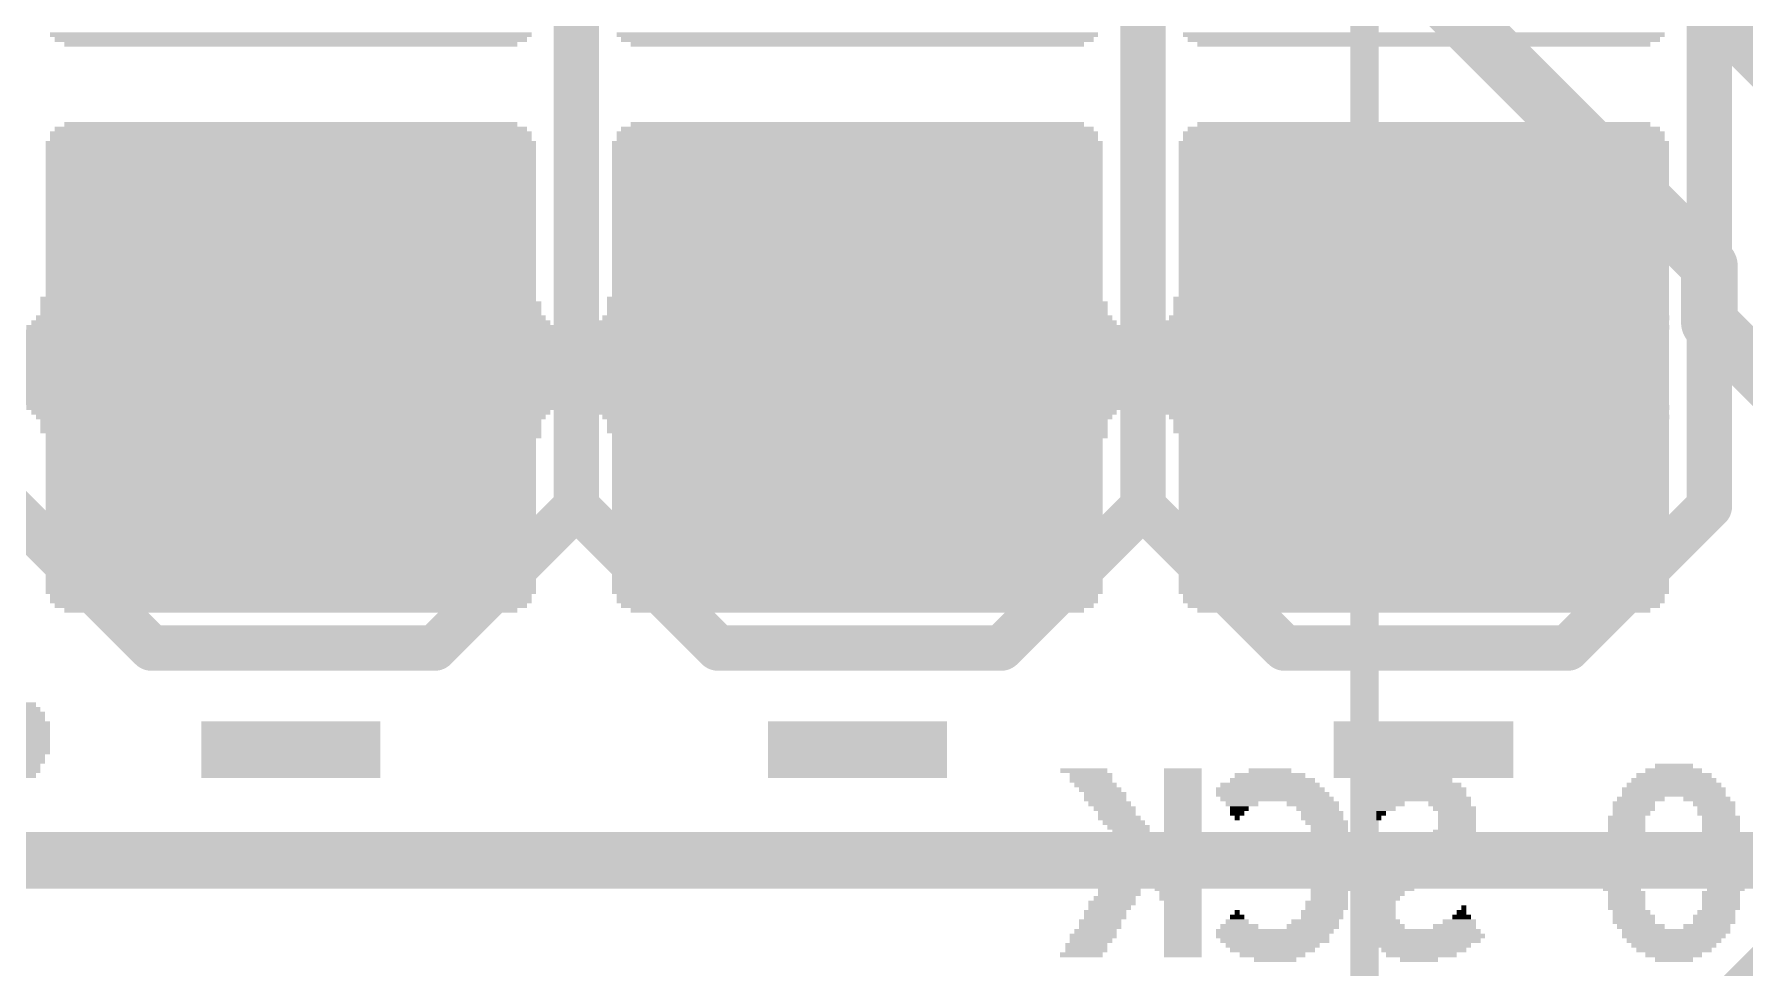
# Model space of a CAD drawing. Extents: x -0.1 to 50.9, y -0.1 to 23.
# Drawn here: x 28.05 to 35.72, y 7.46 to 11.64 of the extents above; entities that cross this region are included whole.
import ezdxf

# ---------------------------------------------------------------- set-up
doc = ezdxf.new("R2010")
doc.units = 0
for name, color, linetype in [('1', 12, 'CONTINUOUS'), ('16', 5, 'CONTINUOUS'), ('17', 110, 'CONTINUOUS'), ('200', 40, 'CONTINUOUS'), ('201', 6, 'CONTINUOUS'), ('21', 40, 'CONTINUOUS')]:
    doc.layers.add(name, color=color, linetype=linetype)

# ---------------------------------------------------------------- blocks, each defined once
blk = doc.blocks.new('ROUNDP')
at = {"const_width": 0.5}
blk.add_lwpolyline([(0, -0.25, 1), (0, 0.25, 1), (0, -0.25)], format="xyb", dxfattribs=at)
blk = doc.blocks.new('RECT')
blk.add_solid([(-0.5, -0.5), (0.5, -0.5), (-0.5, 0.5), (0.5, 0.5)])

msp = doc.modelspace()

# ---------------------------------------------------------------- linework, layer by layer
at = {"layer": '1', "const_width": 0.254}
for points in [[(35.56, 10.6045), (34.29, 11.8745)], [(35.4751, 11.8675), (36.2585, 11.0841)], [(35.56, 10.6045), (35.56, 10.3505)], [(35.56, 10.3505), (36.322, 9.5885)], [(38.227, 7.9375), (15.8115, 7.9375)]]:
    msp.add_lwpolyline(points, dxfattribs=at)
at = {"layer": '1', "const_width": 0.127}
for points in [[(35.6235, 10.6045, 1), (35.4965, 10.6045)], [(35.5151, 10.5596, 1), (35.6049, 10.6494)], [(35.6049, 10.3954, 1), (35.5151, 10.3056)], [(35.4965, 10.3505, 1), (35.6235, 10.3505)]]:
    msp.add_lwpolyline(points, format="xyb", dxfattribs=at)
at = {"layer": '16', "const_width": 0.254}
msp.add_lwpolyline([(37.719, 9.3345), (35.687, 7.3025)], dxfattribs=at)
at = {"layer": '21'}
for points, const_width in [([(34.013, 3.68), (34.013, 19.18)], 0.127), ([(30.48, 13.335), (30.48, 9.525)], 0.2032), ([(33.02, 13.335), (33.02, 9.525)], 0.2032), ([(35.56, 13.335), (35.56, 9.525)], 0.2032), ([(27.94, 9.525), (28.575, 8.89)], 0.2032), ([(29.845, 8.89), (30.48, 9.525)], 0.2032), ([(30.48, 9.525), (31.115, 8.89)], 0.2032), ([(32.385, 8.89), (33.02, 9.525)], 0.2032), ([(33.02, 9.525), (33.655, 8.89)], 0.2032), ([(34.925, 8.89), (35.56, 9.525)], 0.2032), ([(28.575, 8.89), (29.845, 8.89)], 0.2032), ([(31.115, 8.89), (32.385, 8.89)], 0.2032), ([(33.655, 8.89), (34.925, 8.89)], 0.2032)]:
    msp.add_lwpolyline(points, dxfattribs=dict(at, const_width=const_width))
at = {"layer": '21', "const_width": 0.1016}
for points in [[(30.5159, 9.5609, 1), (30.4441, 9.4891)], [(30.5159, 9.4891, 1), (30.4441, 9.5609)], [(33.0559, 9.5609, 1), (32.9841, 9.4891)], [(33.0559, 9.4891, 1), (32.9841, 9.5609)], [(35.5959, 9.4891, 1), (35.5241, 9.5609)], [(30.4292, 9.525, 1), (30.5308, 9.525)], [(32.9692, 9.525, 1), (33.0708, 9.525)], [(35.5092, 9.525, 1), (35.6108, 9.525)], [(28.575, 8.9408, 1), (28.575, 8.8392)], [(28.5391, 8.8541, 1), (28.6109, 8.9259)], [(29.8091, 8.9259, 1), (29.8809, 8.8541)], [(29.845, 8.8392, 1), (29.845, 8.9408)], [(31.115, 8.9408, 1), (31.115, 8.8392)], [(31.0791, 8.8541, 1), (31.1509, 8.9259)], [(32.3491, 8.9259, 1), (32.4209, 8.8541)], [(32.385, 8.8392, 1), (32.385, 8.9408)], [(33.655, 8.9408, 1), (33.655, 8.8392)], [(33.6191, 8.8541, 1), (33.6909, 8.9259)], [(34.8891, 8.9259, 1), (34.9609, 8.8541)], [(34.925, 8.8392, 1), (34.925, 8.9408)]]:
    msp.add_lwpolyline(points, format="xyb", dxfattribs=at)

# ---------------------------------------------------------------- block references
at = {"layer": '17', "xscale": 1.6764, "yscale": 1.6764}
for p in [(29.21, 10.16), (29.21, 10.16), (31.75, 10.16), (31.75, 10.16), (34.29, 10.16), (34.29, 10.16)]:
    msp.add_blockref('ROUNDP', p, dxfattribs=at)
at = {"layer": '200'}
for p, xscale, yscale in [((29.1998, 11.6417), 2.159, 0.0211), ((29.1998, 11.6205), 2.1184, 0.0213), ((29.1998, 11.5993), 2.032, 0.0211), ((31.7398, 11.6417), 2.159, 0.0211), ((31.7398, 11.6205), 2.1184, 0.0213), ((31.7398, 11.5993), 2.032, 0.0211), ((34.2798, 11.6417), 2.159, 0.0211), ((34.2798, 11.6205), 2.1184, 0.0213), ((34.2798, 11.5993), 2.032, 0.0211), ((29.1998, 11.1972), 2.159, 0.0211), ((29.1998, 11.2183), 2.1184, 0.0211), ((29.1998, 11.2395), 2.032, 0.0213), ((31.7398, 11.1972), 2.159, 0.0211), ((31.7398, 11.2183), 2.1184, 0.0211), ((31.7398, 11.2395), 2.032, 0.0213), ((34.2798, 11.1972), 2.159, 0.0211), ((34.2798, 11.2183), 2.1184, 0.0211), ((34.2798, 11.2395), 2.032, 0.0213), ((29.1998, 11.1548), 2.1996, 0.0211), ((29.1998, 11.1337), 2.1996, 0.0211), ((29.1998, 11.1125), 2.1996, 0.0213), ((29.1998, 11.176), 2.159, 0.0213), ((31.7398, 11.1548), 2.1996, 0.0211), ((31.7398, 11.1337), 2.1996, 0.0211), ((31.7398, 11.1125), 2.1996, 0.0213), ((31.7398, 11.176), 2.159, 0.0213), ((34.2798, 11.1548), 2.1996, 0.0211), ((34.2798, 11.1337), 2.1996, 0.0211), ((34.2798, 11.1125), 2.1996, 0.0213), ((34.2798, 11.176), 2.159, 0.0213), ((29.1998, 11.0913), 2.1996, 0.0211), ((29.1998, 11.0702), 2.1996, 0.0211), ((29.1998, 11.049), 2.1996, 0.0213), ((31.7398, 11.0913), 2.1996, 0.0211), ((31.7398, 11.0702), 2.1996, 0.0211), ((31.7398, 11.049), 2.1996, 0.0213), ((34.2798, 11.0913), 2.1996, 0.0211), ((34.2798, 11.0702), 2.1996, 0.0211), ((34.2798, 11.049), 2.1996, 0.0213), ((29.1998, 11.0278), 2.1996, 0.0211), ((29.1998, 11.0067), 2.1996, 0.0211), ((29.1998, 10.9855), 2.1996, 0.0213), ((29.1998, 10.9643), 2.1996, 0.0211), ((31.7398, 11.0278), 2.1996, 0.0211), ((31.7398, 11.0067), 2.1996, 0.0211), ((31.7398, 10.9855), 2.1996, 0.0213), ((31.7398, 10.9643), 2.1996, 0.0211), ((34.2798, 11.0278), 2.1996, 0.0211), ((34.2798, 11.0067), 2.1996, 0.0211), ((34.2798, 10.9855), 2.1996, 0.0213), ((34.2798, 10.9643), 2.1996, 0.0211), ((29.1998, 10.9432), 2.1996, 0.0211), ((29.1998, 10.922), 2.1996, 0.0213), ((29.1998, 10.9008), 2.1996, 0.0211), ((31.7398, 10.9432), 2.1996, 0.0211), ((31.7398, 10.922), 2.1996, 0.0213), ((31.7398, 10.9008), 2.1996, 0.0211), ((34.2798, 10.9432), 2.1996, 0.0211), ((34.2798, 10.922), 2.1996, 0.0213), ((34.2798, 10.9008), 2.1996, 0.0211), ((29.1998, 10.8797), 2.1996, 0.0211), ((29.1998, 10.8585), 2.1996, 0.0213), ((29.1998, 10.8373), 2.1996, 0.0211), ((29.1998, 10.8162), 2.1996, 0.0211), ((31.7398, 10.8797), 2.1996, 0.0211), ((31.7398, 10.8585), 2.1996, 0.0213), ((31.7398, 10.8373), 2.1996, 0.0211), ((31.7398, 10.8162), 2.1996, 0.0211), ((34.2798, 10.8797), 2.1996, 0.0211), ((34.2798, 10.8585), 2.1996, 0.0213), ((34.2798, 10.8373), 2.1996, 0.0211), ((34.2798, 10.8162), 2.1996, 0.0211), ((29.1998, 10.795), 2.1996, 0.0213), ((29.1998, 10.7738), 2.1996, 0.0211), ((29.1998, 10.7527), 2.1996, 0.0211), ((29.1998, 10.7315), 2.1996, 0.0213), ((31.7398, 10.795), 2.1996, 0.0213), ((31.7398, 10.7738), 2.1996, 0.0211), ((31.7398, 10.7527), 2.1996, 0.0211), ((31.7398, 10.7315), 2.1996, 0.0213), ((34.2798, 10.795), 2.1996, 0.0213), ((34.2798, 10.7738), 2.1996, 0.0211), ((34.2798, 10.7527), 2.1996, 0.0211), ((34.2798, 10.7315), 2.1996, 0.0213), ((29.1998, 10.7103), 2.1996, 0.0211), ((29.1998, 10.6892), 2.1996, 0.0211), ((29.1998, 10.668), 2.1996, 0.0213), ((31.7398, 10.7103), 2.1996, 0.0211), ((31.7398, 10.6892), 2.1996, 0.0211), ((31.7398, 10.668), 2.1996, 0.0213), ((34.2798, 10.7103), 2.1996, 0.0211), ((34.2798, 10.6892), 2.1996, 0.0211), ((34.2798, 10.668), 2.1996, 0.0213), ((29.1998, 10.6468), 2.1996, 0.0211), ((29.1998, 10.6257), 2.1996, 0.0211), ((29.1998, 10.6045), 2.1996, 0.0213), ((29.1998, 10.5833), 2.1996, 0.0211), ((31.7398, 10.6468), 2.1996, 0.0211), ((31.7398, 10.6257), 2.1996, 0.0211), ((31.7398, 10.6045), 2.1996, 0.0213), ((31.7398, 10.5833), 2.1996, 0.0211), ((34.2798, 10.6468), 2.1996, 0.0211), ((34.2798, 10.6257), 2.1996, 0.0211), ((34.2798, 10.6045), 2.1996, 0.0213), ((34.2798, 10.5833), 2.1996, 0.0211), ((29.1998, 10.5622), 2.1996, 0.0211), ((29.1998, 10.541), 2.1996, 0.0213), ((29.1998, 10.5198), 2.1996, 0.0211), ((29.1998, 10.4987), 2.1996, 0.0211), ((31.7398, 10.5622), 2.1996, 0.0211), ((31.7398, 10.541), 2.1996, 0.0213), ((31.7398, 10.5198), 2.1996, 0.0211), ((31.7398, 10.4987), 2.1996, 0.0211), ((34.2798, 10.5622), 2.1996, 0.0211), ((34.2798, 10.541), 2.1996, 0.0213), ((34.2798, 10.5198), 2.1996, 0.0211), ((34.2798, 10.4987), 2.1996, 0.0211), ((29.1998, 10.4352), 2.2454, 0.0211), ((29.1884, 10.4563), 2.2225, 0.0211), ((29.1998, 10.4775), 2.1996, 0.0213), ((31.7398, 10.4352), 2.2454, 0.0211), ((31.7284, 10.4563), 2.2225, 0.0211), ((31.7398, 10.4775), 2.1996, 0.0213), ((34.2684, 10.4563), 2.2225, 0.0211), ((34.2684, 10.4352), 2.2225, 0.0211), ((34.2798, 10.4775), 2.1996, 0.0213), ((29.1998, 10.3505), 2.3266, 0.0213), ((29.1998, 10.3717), 2.286, 0.0211), ((29.1998, 10.414), 2.2454, 0.0213), ((29.1998, 10.3928), 2.2454, 0.0211), ((31.7398, 10.3505), 2.3266, 0.0213), ((31.7398, 10.3717), 2.286, 0.0211), ((31.7398, 10.414), 2.2454, 0.0213), ((31.7398, 10.3928), 2.2454, 0.0211), ((34.2481, 10.3505), 2.2631, 0.0213), ((34.2583, 10.3717), 2.2428, 0.0211), ((34.2684, 10.414), 2.2225, 0.0213), ((34.2684, 10.3928), 2.2225, 0.0211), ((25.3898, 10.287), 19.9796, 0.0213), ((29.1998, 10.3082), 2.4536, 0.0211), ((29.1998, 10.3293), 2.3724, 0.0211), ((31.7398, 10.3082), 2.4536, 0.0211), ((31.7398, 10.3293), 2.3724, 0.0211), ((34.2163, 10.3082), 2.3266, 0.0211), ((34.2367, 10.3293), 2.286, 0.0211), ((25.3898, 10.2658), 19.9796, 0.0211), ((25.3898, 10.2447), 19.9796, 0.0211), ((25.3898, 10.2235), 19.9796, 0.0213), ((25.3898, 10.2023), 19.9796, 0.0211), ((25.3898, 10.1812), 19.9796, 0.0211), ((25.3898, 10.16), 19.9796, 0.0213), ((25.3898, 10.1388), 19.9796, 0.0211), ((25.3898, 10.1177), 19.9796, 0.0211), ((25.3898, 10.0965), 19.9796, 0.0213), ((25.3898, 10.0753), 19.9796, 0.0211), ((25.3898, 10.0542), 19.9796, 0.0211), ((25.3898, 10.033), 19.9796, 0.0213), ((25.3898, 10.0118), 19.9796, 0.0211), ((29.1998, 9.9907), 2.4536, 0.0211), ((29.1998, 9.9695), 2.3724, 0.0213), ((31.7398, 9.9907), 2.4536, 0.0211), ((31.7398, 9.9695), 2.3724, 0.0213), ((34.2163, 9.9907), 2.3266, 0.0211), ((34.2367, 9.9695), 2.286, 0.0213), ((29.1998, 9.9483), 2.3266, 0.0211), ((29.1998, 9.9272), 2.286, 0.0211), ((29.1998, 9.906), 2.2454, 0.0213), ((29.1998, 9.8848), 2.2454, 0.0211), ((31.7398, 9.9483), 2.3266, 0.0211), ((31.7398, 9.9272), 2.286, 0.0211), ((31.7398, 9.906), 2.2454, 0.0213), ((31.7398, 9.8848), 2.2454, 0.0211), ((34.2481, 9.9483), 2.2631, 0.0211), ((34.2583, 9.9272), 2.2428, 0.0211), ((34.2684, 9.906), 2.2225, 0.0213), ((34.2684, 9.8848), 2.2225, 0.0211), ((29.1998, 9.8637), 2.2454, 0.0211), ((29.1998, 9.8213), 2.1996, 0.0211), ((29.2113, 9.8425), 2.2225, 0.0213), ((31.7398, 9.8637), 2.2454, 0.0211), ((31.7398, 9.8213), 2.1996, 0.0211), ((31.7513, 9.8425), 2.2225, 0.0213), ((34.2684, 9.8637), 2.2225, 0.0211), ((34.2798, 9.8425), 2.1996, 0.0213), ((34.2798, 9.8213), 2.1996, 0.0211), ((29.1998, 9.8002), 2.1996, 0.0211), ((29.1998, 9.779), 2.1996, 0.0213), ((29.1998, 9.7578), 2.1996, 0.0211), ((29.1998, 9.7367), 2.1996, 0.0211), ((31.7398, 9.8002), 2.1996, 0.0211), ((31.7398, 9.779), 2.1996, 0.0213), ((31.7398, 9.7578), 2.1996, 0.0211), ((31.7398, 9.7367), 2.1996, 0.0211), ((34.2798, 9.8002), 2.1996, 0.0211), ((34.2798, 9.779), 2.1996, 0.0213), ((34.2798, 9.7578), 2.1996, 0.0211), ((34.2798, 9.7367), 2.1996, 0.0211), ((29.1998, 9.7155), 2.1996, 0.0213), ((29.1998, 9.6943), 2.1996, 0.0211), ((29.1998, 9.6732), 2.1996, 0.0211), ((31.7398, 9.7155), 2.1996, 0.0213), ((31.7398, 9.6943), 2.1996, 0.0211), ((31.7398, 9.6732), 2.1996, 0.0211), ((34.2798, 9.7155), 2.1996, 0.0213), ((34.2798, 9.6943), 2.1996, 0.0211), ((34.2798, 9.6732), 2.1996, 0.0211), ((29.1998, 9.652), 2.1996, 0.0213), ((29.1998, 9.6308), 2.1996, 0.0211), ((29.1998, 9.6097), 2.1996, 0.0211), ((29.1998, 9.5885), 2.1996, 0.0213), ((31.7398, 9.652), 2.1996, 0.0213), ((31.7398, 9.6308), 2.1996, 0.0211), ((31.7398, 9.6097), 2.1996, 0.0211), ((31.7398, 9.5885), 2.1996, 0.0213), ((34.2798, 9.652), 2.1996, 0.0213), ((34.2798, 9.6308), 2.1996, 0.0211), ((34.2798, 9.6097), 2.1996, 0.0211), ((34.2798, 9.5885), 2.1996, 0.0213), ((29.1998, 9.5673), 2.1996, 0.0211), ((29.1998, 9.5462), 2.1996, 0.0211), ((29.1998, 9.525), 2.1996, 0.0213), ((29.1998, 9.5038), 2.1996, 0.0211), ((31.7398, 9.5673), 2.1996, 0.0211), ((31.7398, 9.5462), 2.1996, 0.0211), ((31.7398, 9.525), 2.1996, 0.0213), ((31.7398, 9.5038), 2.1996, 0.0211), ((34.2798, 9.5673), 2.1996, 0.0211), ((34.2798, 9.5462), 2.1996, 0.0211), ((34.2798, 9.525), 2.1996, 0.0213), ((34.2798, 9.5038), 2.1996, 0.0211), ((29.1998, 9.4827), 2.1996, 0.0211), ((29.1998, 9.4615), 2.1996, 0.0213), ((29.1998, 9.4403), 2.1996, 0.0211), ((31.7398, 9.4827), 2.1996, 0.0211), ((31.7398, 9.4615), 2.1996, 0.0213), ((31.7398, 9.4403), 2.1996, 0.0211), ((34.2798, 9.4827), 2.1996, 0.0211), ((34.2798, 9.4615), 2.1996, 0.0213), ((34.2798, 9.4403), 2.1996, 0.0211), ((29.1998, 9.4192), 2.1996, 0.0211), ((29.1998, 9.398), 2.1996, 0.0213), ((29.1998, 9.3768), 2.1996, 0.0211), ((29.1998, 9.3557), 2.1996, 0.0211), ((31.7398, 9.4192), 2.1996, 0.0211), ((31.7398, 9.398), 2.1996, 0.0213), ((31.7398, 9.3768), 2.1996, 0.0211), ((31.7398, 9.3557), 2.1996, 0.0211), ((34.2798, 9.4192), 2.1996, 0.0211), ((34.2798, 9.398), 2.1996, 0.0213), ((34.2798, 9.3768), 2.1996, 0.0211), ((34.2798, 9.3557), 2.1996, 0.0211), ((29.1998, 9.3345), 2.1996, 0.0213), ((29.1998, 9.3133), 2.1996, 0.0211), ((29.1998, 9.2922), 2.1996, 0.0211), ((29.1998, 9.271), 2.1996, 0.0213), ((31.7398, 9.3345), 2.1996, 0.0213), ((31.7398, 9.3133), 2.1996, 0.0211), ((31.7398, 9.2922), 2.1996, 0.0211), ((31.7398, 9.271), 2.1996, 0.0213), ((34.2798, 9.3345), 2.1996, 0.0213), ((34.2798, 9.3133), 2.1996, 0.0211), ((34.2798, 9.2922), 2.1996, 0.0211), ((34.2798, 9.271), 2.1996, 0.0213), ((29.1998, 9.2498), 2.1996, 0.0211), ((29.1998, 9.2287), 2.1996, 0.0211), ((29.1998, 9.2075), 2.1996, 0.0213), ((31.7398, 9.2498), 2.1996, 0.0211), ((31.7398, 9.2287), 2.1996, 0.0211), ((31.7398, 9.2075), 2.1996, 0.0213), ((34.2798, 9.2498), 2.1996, 0.0211), ((34.2798, 9.2287), 2.1996, 0.0211), ((34.2798, 9.2075), 2.1996, 0.0213), ((29.1998, 9.1863), 2.1996, 0.0211), ((29.1998, 9.1652), 2.1996, 0.0211), ((29.1998, 9.144), 2.1996, 0.0213), ((29.1998, 9.1228), 2.159, 0.0211), ((31.7398, 9.1863), 2.1996, 0.0211), ((31.7398, 9.1652), 2.1996, 0.0211), ((31.7398, 9.144), 2.1996, 0.0213), ((31.7398, 9.1228), 2.159, 0.0211), ((34.2798, 9.1863), 2.1996, 0.0211), ((34.2798, 9.1652), 2.1996, 0.0211), ((34.2798, 9.144), 2.1996, 0.0213), ((34.2798, 9.1228), 2.159, 0.0211), ((29.1998, 9.1017), 2.159, 0.0211), ((29.1998, 9.0805), 2.1184, 0.0213), ((29.1998, 9.0593), 2.032, 0.0211), ((31.7398, 9.1017), 2.159, 0.0211), ((31.7398, 9.0805), 2.1184, 0.0213), ((31.7398, 9.0593), 2.032, 0.0211), ((34.2798, 9.1017), 2.159, 0.0211), ((34.2798, 9.0805), 2.1184, 0.0213), ((34.2798, 9.0593), 2.032, 0.0211), ((29.1998, 8.5513), 0.8026, 0.0211), ((29.1998, 8.5302), 0.8026, 0.0211), ((29.1998, 8.509), 0.8026, 0.0213), ((31.7398, 8.5513), 0.8026, 0.0211), ((31.7398, 8.5302), 0.8026, 0.0211), ((31.7398, 8.509), 0.8026, 0.0213), ((34.2786, 8.5513), 0.8052, 0.0211), ((34.2786, 8.5302), 0.8052, 0.0211), ((34.2786, 8.509), 0.8052, 0.0213), ((29.1998, 8.4878), 0.8026, 0.0211), ((29.1998, 8.4667), 0.8026, 0.0211), ((29.1998, 8.4455), 0.8026, 0.0213), ((31.7398, 8.4878), 0.8026, 0.0211), ((31.7398, 8.4667), 0.8026, 0.0211), ((31.7398, 8.4455), 0.8026, 0.0213), ((34.2786, 8.4878), 0.8052, 0.0211), ((34.2786, 8.4667), 0.8052, 0.0211), ((34.2786, 8.4455), 0.8052, 0.0213), ((29.1998, 8.4243), 0.8026, 0.0211), ((29.1998, 8.4032), 0.8026, 0.0211), ((29.1998, 8.382), 0.8026, 0.0213), ((29.1998, 8.3608), 0.8026, 0.0211), ((31.7398, 8.4243), 0.8026, 0.0211), ((31.7398, 8.4032), 0.8026, 0.0211), ((31.7398, 8.382), 0.8026, 0.0213), ((31.7398, 8.3608), 0.8026, 0.0211), ((34.2786, 8.4243), 0.8052, 0.0211), ((34.2786, 8.4032), 0.8052, 0.0211), ((34.2786, 8.382), 0.8052, 0.0213), ((34.2786, 8.3608), 0.8052, 0.0211), ((29.1998, 8.3397), 0.8026, 0.0211), ((29.1998, 8.3185), 0.8026, 0.0213), ((31.7398, 8.3397), 0.8026, 0.0211), ((31.7398, 8.3185), 0.8026, 0.0213), ((34.2786, 8.3397), 0.8052, 0.0211), ((34.2786, 8.3185), 0.8052, 0.0213)]:
    msp.add_blockref('RECT', p, dxfattribs=dict(at, xscale=xscale, yscale=yscale))
at = {"layer": '201', "rotation": 180}
for p, xscale, yscale in [((27.3253, 8.5937), 1.5443, 0.0211), ((27.3469, 8.6148), 1.4605, 0.0211), ((27.3685, 8.636), 1.3767, 0.0213), ((27.2631, 8.509), 1.7145, 0.0213), ((27.2834, 8.5302), 1.6739, 0.0211), ((27.2948, 8.5513), 1.651, 0.0211), ((27.3037, 8.5725), 1.5875, 0.0213), ((27.2199, 8.4455), 1.8009, 0.0213), ((27.2313, 8.4667), 1.778, 0.0211), ((27.2517, 8.4878), 1.7374, 0.0211), ((27.1767, 8.382), 1.8415, 0.0213), ((27.1666, 8.3608), 1.8212, 0.0211), ((27.1882, 8.4032), 1.8186, 0.0211), ((27.2097, 8.4243), 1.8212, 0.0211), ((35.4013, 8.3608), 0.1702, 0.0211), ((26.4693, 8.3185), 3.175, 0.0213), ((27.1564, 8.3397), 1.8415, 0.0211), ((32.7546, 8.3397), 0.2108, 0.0211), ((32.7876, 8.3185), 0.1905, 0.0213), ((32.7876, 8.2973), 0.1905, 0.0211), ((32.8079, 8.2762), 0.1905, 0.0211), ((33.1991, 8.3397), 0.1702, 0.0211), ((33.1991, 8.3185), 0.1702, 0.0213), ((33.1991, 8.2973), 0.1702, 0.0211), ((33.1991, 8.2762), 0.1702, 0.0211), ((33.5902, 8.2762), 0.4445, 0.0211), ((33.6017, 8.2973), 0.381, 0.0211), ((33.5902, 8.3185), 0.3175, 0.0213), ((33.5902, 8.3397), 0.1905, 0.0211), ((34.2367, 8.2762), 0.4216, 0.0211), ((34.2265, 8.2973), 0.3607, 0.0211), ((34.2379, 8.3185), 0.2972, 0.0213), ((34.2367, 8.3397), 0.1676, 0.0211), ((35.4013, 8.2762), 0.4242, 0.0211), ((35.4, 8.2973), 0.381, 0.0211), ((35.4013, 8.3185), 0.3378, 0.0213), ((35.4, 8.3397), 0.254, 0.0211), ((32.8282, 8.255), 0.1905, 0.0213), ((32.8511, 8.2338), 0.1905, 0.0211), ((32.8511, 8.2127), 0.1905, 0.0211), ((33.1991, 8.255), 0.1702, 0.0213), ((33.1991, 8.2338), 0.1702, 0.0211), ((33.1991, 8.2127), 0.1702, 0.0211), ((33.5915, 8.255), 0.4877, 0.0213), ((33.6017, 8.2338), 0.508, 0.0211), ((33.622, 8.2127), 0.508, 0.0211), ((34.2265, 8.255), 0.4877, 0.0213), ((34.2367, 8.2338), 0.4674, 0.0211), ((34.2583, 8.2127), 0.4648, 0.0211), ((35.2527, 8.2127), 0.2134, 0.0211), ((35.4013, 8.255), 0.4648, 0.0213), ((35.4013, 8.2338), 0.4648, 0.0211), ((35.5486, 8.2127), 0.2108, 0.0211), ((32.8714, 8.1915), 0.1905, 0.0213), ((32.893, 8.1703), 0.188, 0.0211), ((32.9032, 8.1492), 0.1676, 0.0211), ((32.9146, 8.128), 0.1905, 0.0213), ((33.1991, 8.1915), 0.1702, 0.0213), ((33.1991, 8.1703), 0.1702, 0.0211), ((33.1991, 8.1492), 0.1702, 0.0211), ((33.1991, 8.128), 0.1702, 0.0213), ((33.4645, 8.1915), 0.1473, 0.0213), ((33.4429, 8.1492), 0.0635, 0.0211), ((33.4531, 8.1703), 0.0838, 0.0211), ((33.4429, 8.128), 0.0229, 0.0213), ((33.782, 8.1915), 0.2337, 0.0213), ((33.8036, 8.1703), 0.1905, 0.0211), ((33.8239, 8.1492), 0.1905, 0.0211), ((33.8239, 8.128), 0.1905, 0.0213), ((34.1097, 8.1915), 0.1676, 0.0213), ((34.0995, 8.1703), 0.1067, 0.0211), ((34.0779, 8.128), 0.0229, 0.0213), ((34.0881, 8.1492), 0.0432, 0.0211), ((34.3954, 8.1915), 0.1905, 0.0213), ((34.417, 8.1703), 0.193, 0.0211), ((34.4284, 8.1492), 0.1702, 0.0211), ((34.4284, 8.128), 0.1702, 0.0213), ((35.1892, 8.128), 0.1676, 0.0213), ((35.2209, 8.1915), 0.1905, 0.0213), ((35.2209, 8.1703), 0.1905, 0.0211), ((35.2108, 8.1492), 0.1702, 0.0211), ((35.5816, 8.1915), 0.1905, 0.0213), ((35.5918, 8.1703), 0.1702, 0.0211), ((35.5918, 8.1492), 0.1702, 0.0211), ((35.6121, 8.128), 0.1702, 0.0213), ((32.9349, 8.1068), 0.1905, 0.0211), ((32.9552, 8.0857), 0.1905, 0.0211), ((32.9781, 8.0433), 0.1905, 0.0211), ((32.9667, 8.0645), 0.1676, 0.0213), ((33.1991, 8.1068), 0.1702, 0.0211), ((33.1991, 8.0857), 0.1702, 0.0211), ((33.1991, 8.0645), 0.1702, 0.0213), ((33.1991, 8.0433), 0.1702, 0.0211), ((33.8442, 8.1068), 0.1905, 0.0211), ((33.8557, 8.0857), 0.1676, 0.0211), ((33.8557, 8.0645), 0.1676, 0.0213), ((33.8557, 8.0433), 0.1676, 0.0211), ((34.3967, 8.0433), 0.2337, 0.0211), ((34.417, 8.0645), 0.193, 0.0213), ((34.4284, 8.1068), 0.1702, 0.0211), ((34.4284, 8.0857), 0.1702, 0.0211), ((35.1676, 8.0433), 0.1702, 0.0211), ((35.1892, 8.1068), 0.1676, 0.0211), ((35.1892, 8.0857), 0.1676, 0.0211), ((35.1892, 8.0645), 0.1676, 0.0213), ((35.6121, 8.1068), 0.1702, 0.0211), ((35.6121, 8.0857), 0.1702, 0.0211), ((35.6121, 8.0645), 0.1702, 0.0213), ((35.6337, 8.0433), 0.1676, 0.0211), ((32.9984, 8.0222), 0.1905, 0.0211), ((33.0086, 8.001), 0.1702, 0.0213), ((33.1038, 7.9798), 0.3607, 0.0211), ((33.1991, 8.0222), 0.1702, 0.0211), ((33.1991, 8.001), 0.1702, 0.0213), ((33.8773, 8.0222), 0.1702, 0.0211), ((33.8773, 8.001), 0.1702, 0.0213), ((33.8773, 7.9798), 0.1702, 0.0211), ((34.3218, 7.9798), 0.3378, 0.0211), ((34.3421, 8.001), 0.2972, 0.0213), ((34.3751, 8.0222), 0.2769, 0.0211), ((35.1676, 8.0222), 0.1702, 0.0211), ((35.1676, 8.001), 0.1702, 0.0213), ((35.1676, 7.9798), 0.1702, 0.0211), ((35.6337, 8.0222), 0.1676, 0.0211), ((35.6337, 8.001), 0.1676, 0.0213), ((35.6337, 7.9798), 0.1676, 0.0211), ((33.0721, 7.8952), 0.4242, 0.0211), ((33.0835, 7.9163), 0.4013, 0.0211), ((33.0937, 7.9587), 0.381, 0.0211), ((33.0937, 7.9375), 0.381, 0.0213), ((33.8773, 7.9587), 0.1702, 0.0211), ((33.8773, 7.9375), 0.1702, 0.0213), ((33.8773, 7.9163), 0.1702, 0.0211), ((33.8773, 7.8952), 0.1702, 0.0211), ((34.2163, 7.8952), 0.381, 0.0211), ((34.2367, 7.9163), 0.381, 0.0211), ((34.2684, 7.9375), 0.3581, 0.0213), ((34.29, 7.9587), 0.3607, 0.0211), ((35.1676, 7.9587), 0.1702, 0.0211), ((35.1676, 7.9375), 0.1702, 0.0213), ((35.1676, 7.9163), 0.1702, 0.0211), ((35.1676, 7.8952), 0.1702, 0.0211), ((35.6337, 7.9587), 0.1676, 0.0211), ((35.6337, 7.9375), 0.1676, 0.0213), ((35.6337, 7.9163), 0.1676, 0.0211), ((35.6337, 7.8952), 0.1676, 0.0211), ((33.0619, 7.8528), 0.4445, 0.0211), ((32.9349, 7.8317), 0.1905, 0.0211), ((33.0721, 7.874), 0.4242, 0.0213), ((33.1673, 7.8317), 0.2337, 0.0211), ((33.8773, 7.874), 0.1702, 0.0213), ((33.8773, 7.8528), 0.1702, 0.0211), ((33.8773, 7.8317), 0.1702, 0.0211), ((34.1414, 7.8317), 0.2769, 0.0211), ((34.1617, 7.8528), 0.3175, 0.0211), ((34.1947, 7.874), 0.3378, 0.0213), ((35.1676, 7.874), 0.1702, 0.0213), ((35.1676, 7.8528), 0.1702, 0.0211), ((35.1676, 7.8317), 0.1702, 0.0211), ((35.6337, 7.874), 0.1676, 0.0213), ((35.6337, 7.8528), 0.1676, 0.0211), ((35.6337, 7.8317), 0.1676, 0.0211), ((32.8816, 7.747), 0.2108, 0.0213), ((32.893, 7.7682), 0.188, 0.0211), ((32.9146, 7.8105), 0.1905, 0.0213), ((32.9146, 7.7893), 0.1905, 0.0211), ((33.1788, 7.8105), 0.2108, 0.0213), ((33.1889, 7.7893), 0.1905, 0.0211), ((33.1889, 7.7682), 0.1905, 0.0211), ((33.1991, 7.747), 0.1702, 0.0213), ((33.8442, 7.747), 0.1905, 0.0213), ((33.8671, 7.8105), 0.1905, 0.0213), ((33.8557, 7.7893), 0.1676, 0.0211), ((33.8557, 7.7682), 0.1676, 0.0211), ((34.0779, 7.7682), 0.1905, 0.0211), ((34.1097, 7.8105), 0.254, 0.0213), ((34.0881, 7.7893), 0.2108, 0.0211), ((34.0678, 7.747), 0.1702, 0.0213), ((35.1676, 7.8105), 0.1702, 0.0213), ((35.1892, 7.7893), 0.1676, 0.0211), ((35.1892, 7.7682), 0.1676, 0.0211), ((35.1892, 7.747), 0.1676, 0.0213), ((35.6121, 7.7893), 0.1702, 0.0211), ((35.6121, 7.7682), 0.1702, 0.0211), ((35.6121, 7.747), 0.1702, 0.0213), ((35.6337, 7.8105), 0.1676, 0.0213), ((32.8282, 7.6623), 0.1905, 0.0211), ((32.8511, 7.7047), 0.1905, 0.0211), ((32.8511, 7.6835), 0.1905, 0.0213), ((32.8714, 7.7258), 0.1905, 0.0211), ((33.1991, 7.7258), 0.1702, 0.0211), ((33.1991, 7.7047), 0.1702, 0.0211), ((33.1991, 7.6835), 0.1702, 0.0213), ((33.1991, 7.6623), 0.1702, 0.0211), ((33.4429, 7.6623), 0.1041, 0.0211), ((33.4429, 7.6835), 0.0635, 0.0213), ((33.4429, 7.7047), 0.0229, 0.0211), ((33.7922, 7.6623), 0.2134, 0.0211), ((33.8239, 7.7047), 0.1905, 0.0211), ((33.8239, 7.6835), 0.1905, 0.0213), ((33.8442, 7.7258), 0.1905, 0.0211), ((34.0779, 7.6623), 0.1905, 0.0211), ((34.0678, 7.7258), 0.1702, 0.0211), ((34.0678, 7.7047), 0.1702, 0.0211), ((34.0678, 7.6835), 0.1702, 0.0213), ((34.4386, 7.6623), 0.1499, 0.0211), ((34.4488, 7.6835), 0.0838, 0.0213), ((34.4488, 7.7047), 0.0432, 0.0211), ((34.4589, 7.7258), 0.0229, 0.0211), ((35.1892, 7.7258), 0.1676, 0.0211), ((35.2108, 7.7047), 0.1702, 0.0211), ((35.2209, 7.6835), 0.1905, 0.0213), ((35.2209, 7.6623), 0.1905, 0.0211), ((35.5816, 7.6835), 0.1905, 0.0213), ((35.5816, 7.6623), 0.1905, 0.0211), ((35.5918, 7.7047), 0.1702, 0.0211), ((35.6121, 7.7258), 0.1702, 0.0211), ((32.7978, 7.5988), 0.2108, 0.0211), ((32.8079, 7.62), 0.1905, 0.0213), ((32.8282, 7.6412), 0.1905, 0.0211), ((33.1991, 7.6412), 0.1702, 0.0211), ((33.1991, 7.62), 0.1702, 0.0213), ((33.1991, 7.5988), 0.1702, 0.0211), ((33.6118, 7.62), 0.5283, 0.0213), ((33.6017, 7.5988), 0.508, 0.0211), ((33.4531, 7.6412), 0.1702, 0.0211), ((33.782, 7.6412), 0.2337, 0.0211), ((34.0982, 7.6412), 0.1905, 0.0211), ((34.2684, 7.62), 0.5309, 0.0213), ((34.29, 7.5988), 0.5283, 0.0211), ((34.417, 7.6412), 0.193, 0.0211), ((35.2527, 7.6412), 0.2134, 0.0211), ((35.4114, 7.62), 0.4851, 0.0213), ((35.4013, 7.5988), 0.4648, 0.0211), ((35.5486, 7.6412), 0.2108, 0.0211), ((32.7444, 7.5142), 0.1905, 0.0211), ((32.766, 7.5565), 0.188, 0.0213), ((32.766, 7.5353), 0.188, 0.0211), ((32.7876, 7.5777), 0.1905, 0.0211), ((33.1991, 7.5777), 0.1702, 0.0211), ((33.1991, 7.5565), 0.1702, 0.0213), ((33.1991, 7.5353), 0.1702, 0.0211), ((33.1991, 7.5142), 0.1702, 0.0211), ((33.6118, 7.5777), 0.4877, 0.0211), ((33.6017, 7.5565), 0.4216, 0.0213), ((33.6017, 7.5353), 0.381, 0.0211), ((33.6017, 7.5142), 0.2946, 0.0211), ((34.29, 7.5777), 0.4877, 0.0211), ((34.2684, 7.5565), 0.4445, 0.0213), ((34.2798, 7.5353), 0.381, 0.0211), ((34.2684, 7.5142), 0.3175, 0.0211), ((35.4013, 7.5777), 0.4242, 0.0211), ((35.4, 7.5565), 0.381, 0.0213), ((35.4013, 7.5353), 0.3378, 0.0211), ((35.4, 7.5142), 0.254, 0.0211), ((33.6131, 7.493), 0.1905, 0.0213), ((34.2583, 7.493), 0.1702, 0.0213), ((35.4013, 7.493), 0.1702, 0.0213)]:
    msp.add_blockref('RECT', p, dxfattribs=dict(at, xscale=xscale, yscale=yscale))

doc.saveas('drawing.dxf')
